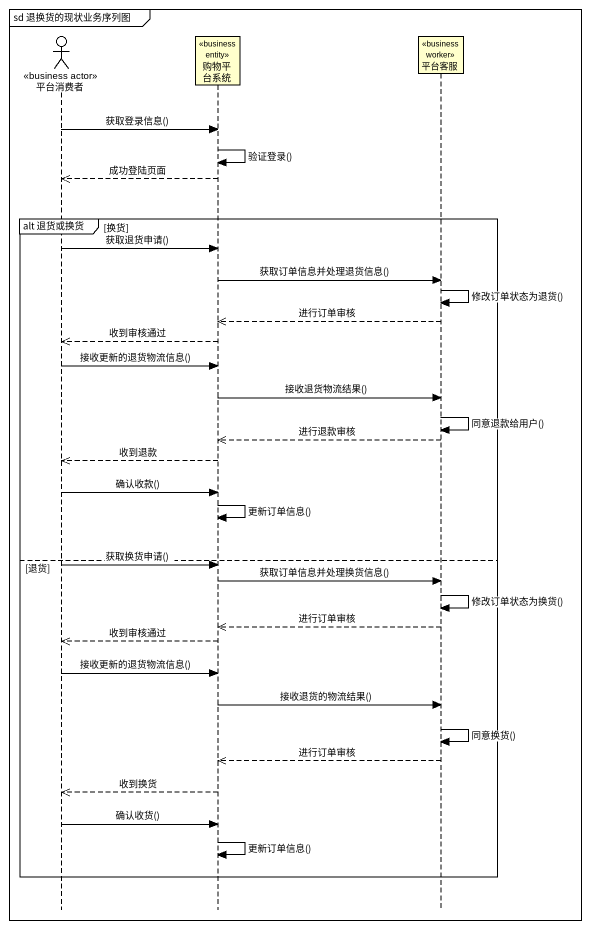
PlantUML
@startuml
mainframe sd 退换货的现状业务序列图
hide footbox
actor 平台消费者 <<business actor>>
participant 购物平台系统 <<business entity>>
participant 平台客服 <<business worker>>

平台消费者 -> 购物平台系统 : 获取登录信息()
购物平台系统 -> 购物平台系统 : 验证登录()
购物平台系统 -->> 平台消费者 : 成功登陆页面
group alt 退货或换货 [换货]
  平台消费者 -> 购物平台系统 : 获取退货申请()
  购物平台系统 -> 平台客服 : 获取订单信息并处理退货信息()
  平台客服 -> 平台客服 : 修改订单状态为退货()
  平台客服 -->> 购物平台系统 : 进行订单审核
  购物平台系统 -->> 平台消费者 : 收到审核通过
  平台消费者 -> 购物平台系统 : 接收更新的退货物流信息()
  购物平台系统 -> 平台客服 : 接收退货物流结果()
  平台客服 -> 平台客服 : 同意退款给用户()
  平台客服 -->> 购物平台系统 : 进行退款审核
  购物平台系统 -->> 平台消费者 : 收到退款
  平台消费者 -> 购物平台系统 : 确认收款()
  购物平台系统 -> 购物平台系统 : 更新订单信息()
else 退货
  平台消费者 -> 购物平台系统 : 获取换货申请()
  购物平台系统 -> 平台客服 : 获取订单信息并处理换货信息()
  平台客服 -> 平台客服 : 修改订单状态为换货()
  平台客服 -->> 购物平台系统 : 进行订单审核
  购物平台系统 -->> 平台消费者 : 收到审核通过
  平台消费者 -> 购物平台系统 : 接收更新的退货物流信息()
  购物平台系统 -> 平台客服 : 接收退货的物流结果()
  平台客服 -> 平台客服 : 同意换货()
  平台客服 -->> 购物平台系统 : 进行订单审核
  购物平台系统 -->> 平台消费者 : 收到换货
  平台消费者 -> 购物平台系统 : 确认收货()
  购物平台系统 -> 购物平台系统 : 更新订单信息()
end
@enduml
